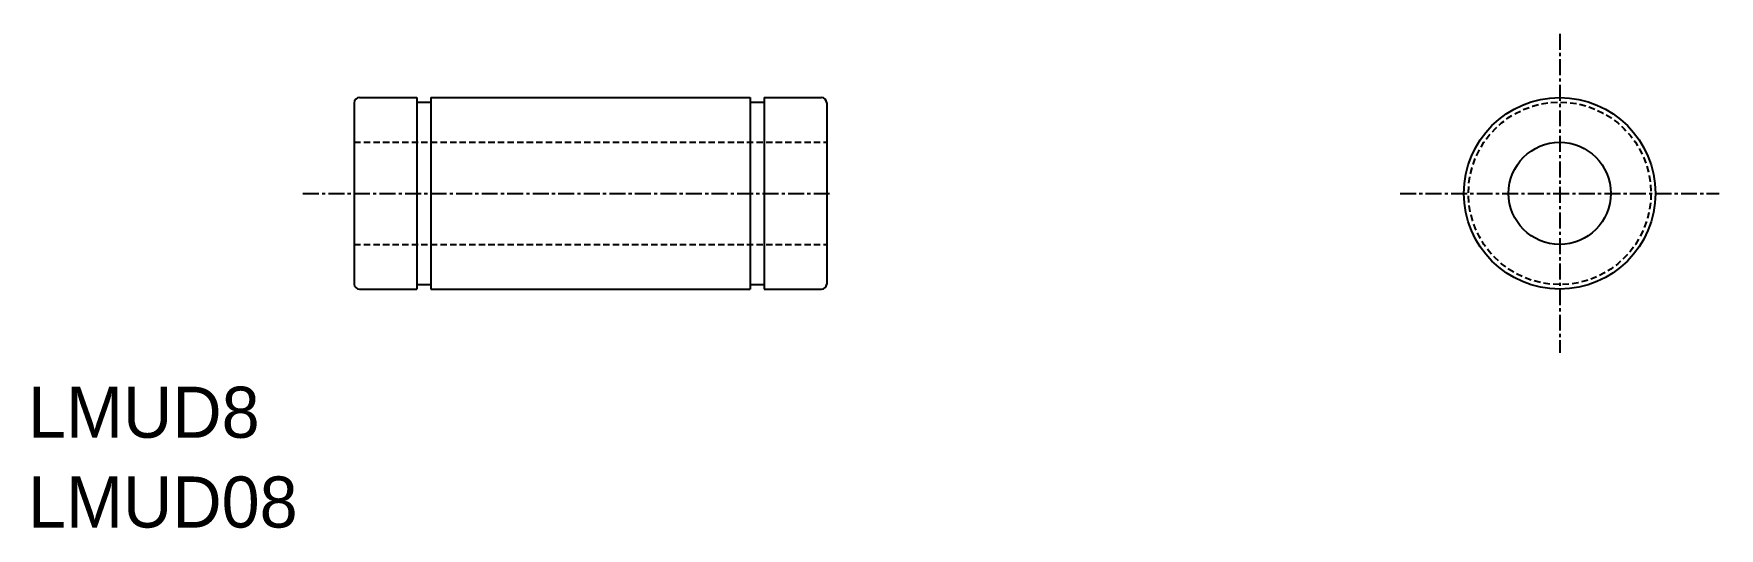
# Model space of a CAD drawing. Extents: x 73 to 205, y 73 to 111.
import ezdxf

# ---------------------------------------------------------------- set-up
doc = ezdxf.new("R2010")
doc.units = 0
doc.linetypes.add('CENTER', pattern=[2, 1.25, -0.25, 0.25, -0.25])
doc.linetypes.add('DASHED', pattern=[0.75, 0.5, -0.25])
doc.layers.get('0').update_dxf_attribs({"linetype": 'CONTINUOUS'})
doc.layers.add('CENTER', color=1, linetype='CENTER')

msp = doc.modelspace()

# ---------------------------------------------------------------- linework, layer by layer
at = {"color": 7, "linetype": 'CONTINUOUS'}
for p, q in [((97.62, 106.01), (97.62, 91.81)), ((98.02, 106.41), (102.52, 106.41)), ((102.52, 106.41), (102.52, 91.41)), ((102.52, 106.06), (103.62, 106.06)), ((103.62, 106.41), (103.62, 91.41)), ((103.62, 106.41), (128.62, 106.41)), ((128.62, 106.41), (128.62, 91.41)), ((128.62, 106.06), (129.72, 106.06)), ((129.72, 106.41), (129.72, 91.41)), ((129.72, 106.41), (134.22, 106.41)), ((134.62, 106.01), (134.62, 91.81)), ((98.02, 91.41), (102.52, 91.41)), ((102.52, 91.76), (103.62, 91.76)), ((103.62, 91.41), (128.62, 91.41)), ((128.62, 91.76), (129.72, 91.76)), ((129.72, 91.41), (134.22, 91.41))]:
    msp.add_line(p, q, dxfattribs=at)
at = {"color": 3, "linetype": 'DASHED'}
for p, q in [((97.62, 102.91), (134.62, 102.91)), ((97.62, 94.91), (134.62, 94.91))]:
    msp.add_line(p, q, dxfattribs=at)
at = {"color": 7, "linetype": 'CONTINUOUS'}
for radius in [7.5, 4]:
    msp.add_circle((192.02, 98.91), radius, dxfattribs=at)
at = {"color": 3, "linetype": 'DASHED'}
msp.add_circle((192.02, 98.91), 7.15, dxfattribs=at)
at = {"color": 7, "linetype": 'CONTINUOUS'}
for centre, start, end in [((98.02, 106.01), 90, 180), ((134.22, 106.01), 0, 90), ((98.02, 91.81), 180, 270), ((134.22, 91.81), 270, 0)]:
    msp.add_arc(centre, 0.4, start, end, dxfattribs=at)
at = {"layer": 'CENTER', "color": 1, "linetype": 'CENTER'}
for p, q in [((192.02, 111.41), (192.02, 86.41)), ((93.6, 98.91), (135.01, 98.91)), ((179.52, 98.91), (204.52, 98.91))]:
    msp.add_line(p, q, dxfattribs=at)

# ---------------------------------------------------------------- texts
for s, p in [('LMUD8', (72.08, 79.77)), ('LMUD08', (72.08, 72.74))]:
    msp.add_text(s, height=4).set_placement(p)

doc.saveas('drawing.dxf')
